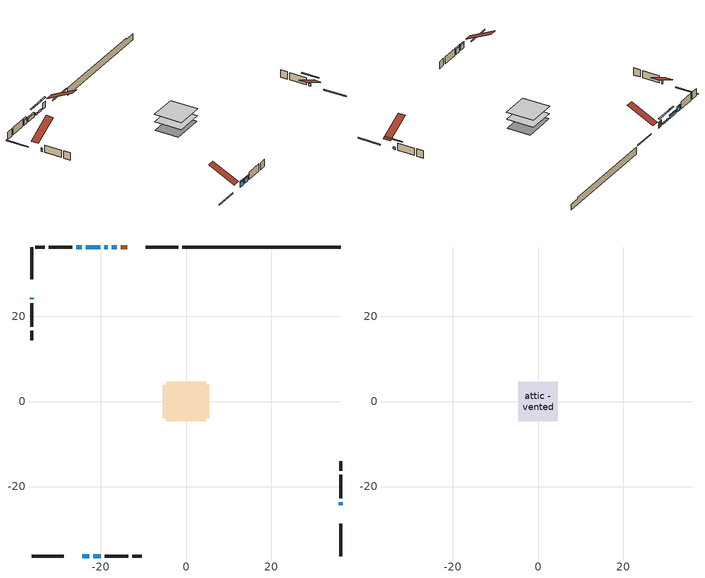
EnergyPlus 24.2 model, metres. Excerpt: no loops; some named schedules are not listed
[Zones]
conditioned space
 floor adiabatic (AdiabaticFloorConstruction): -4.59,-4.59 -4.59,4.59 4.59,4.59 4.59,-4.59 z0.61
 floor foundation (Slab1 construction): -5.41,-3.9 -5.41,3.9 5.41,3.9 5.41,-3.9 z-1.8
 wall outside (RimJoist1 construction): -1.85,36.32 -9.49,36.32 / -36.32,-36.32 -28.69,-36.32 / -36.32,36.32 -36.32,28.69 / 36.32,-36.32 36.32,-28.69 z0.61:0.91
 wall outside (AdiabaticWallConstruction 1): -13.78,36.32 -15.3,36.32 z0.61:2.64
 wall outside (AdiabaticWallConstruction): -36.32,24.4 -36.32,24.01 z0.61:1.83; -16.23,36.32 -17.45,36.32 / -18.38,36.32 -19.19,36.32 z0.61:1.22; -24.4,-36.32 -22.7,-36.32 / -21.77,-36.32 -20.04,-36.32 / -24.55,36.32 -25.77,36.32 z0.61:2.31; -20.12,36.32 -23.62,36.32 z0.61:1.68; 36.32,-24.4 36.32,-23.64 z0.61:1.43
 wall outside (Wall1 construction): -26.7,36.32 -32.23,36.32 / -19.12,-36.32 -13.59,-36.32 / -36.32,23.08 -36.32,17.56 / 36.32,-22.71 36.32,-17.19 z0.61:3.05
 wall outside (Wall2 construction): -33.15,36.32 -35.39,36.32 / -12.66,-36.32 -10.42,-36.32 / -36.32,16.63 -36.32,14.39 / 36.32,-16.26 36.32,-14.02 z0.61:3.05
 wall foundation (FoundationWall1 construction): -0.92,36.32,-1.8 -0.92,36.32,0.61 32.6,36.32,0.61 32.6,36.32,0.11 36.32,36.32,0.11 36.32,36.32,-1.8
 window (WindowConstruction 4): -36.32,24.4 -36.32,24.01 z0.61:1.83
 window (WindowConstruction 6): -16.23,36.32 -17.45,36.32 z0.61:1.22
 window (WindowConstruction 7): -18.38,36.32 -19.19,36.32 z0.61:1.22
 window (WindowConstruction): -24.4,-36.32 -22.7,-36.32 z0.61:2.31
 window (WindowConstruction 1): -21.77,-36.32 -20.05,-36.32 z0.61:2.31
 window (WindowConstruction 2): -20.12,36.32 -23.62,36.32 z0.61:1.68
 window (WindowConstruction 3): -24.55,36.32 -25.77,36.32 z0.61:2.31
 window (WindowConstruction 5): 36.32,-24.4 36.32,-23.64 z0.61:1.42
 door (Door): -13.78,36.32 -15.3,36.32 z0.61:2.64
 ceiling adiabatic (AdiabaticFloorConstruction): 4.59,-4.59 4.59,4.59 -4.59,4.59 -4.59,-4.59 z0.61
attic - vented
 floor to conditioned space (Floor1 construction Reversed): -4.59,-4.59 -4.59,4.59 4.59,4.59 4.59,-4.59 z3.05
 roof outside (Roof1 construction): -12.85,36.32,3.05 -12.85,27.63,7.39 -10.42,27.63,7.39 -10.42,36.32,3.05; -25.33,-36.32,3.05 -25.33,-27.63,7.39 -27.76,-27.63,7.39 -27.76,-36.32,3.05; -36.32,25.33,3.05 -27.63,25.33,7.39 -27.63,27.76,7.39 -36.32,27.76,3.05; 36.32,-25.33,3.05 27.63,-25.33,7.39 27.63,-27.76,7.39 36.32,-27.76,3.05
shading: -20.09,36.32 -13.59,36.32 -13.59,36.74 -20.09,36.74 z3.86; -21.83,36.32 -15.74,36.32 -15.74,36.74 -21.83,36.74 z3.86; -22.5,-36.32 -24.6,-36.32 -24.6,-36.74 -22.5,-36.74 z2.51; -19.84,-36.32 -21.97,-36.32 -21.97,-36.74 -19.84,-36.74 z2.51; -23.83,36.32 -19.92,36.32 -19.92,36.74 -23.83,36.74 z1.88; -25.97,36.32 -24.35,36.32 -24.35,36.74 -25.97,36.74 z2.51; 36.32,-21 36.32,-27.04 36.74,-27.04 36.74,-21 z4.06
[Building]
Building 1: Terrain=Suburbs
[Site:Location]
Quebec Intl AP_QC: Latitude {deg}=46.8; Longitude {deg}=-71.38; Time Zone {hr}=-5; Elevation {m}=74; Keep Site Location Information=Yes
[Site:GroundTemperature:Shallow]
0.0108218, -2.24938, -2.43038, -1.3578, 2.94801, 7.23376, 10.9493, 13.303, 13.5029, 11.5886, 7.96783, 3.81355
[Site:WaterMainsTemperature]
Calculation Method=Schedule; Temperature Schedule=mains temperature schedule
[Material] Roughness=Rough; Thermal Absorptance=0.9
Name | Thickness {m} | Conductivity {W/m-K} | Density {kg/m3} | Specific Heat {J/kg-K} | Solar Absorptance | Visible Absorptance
asphalt or fiberglass shingles | 0.00635 | 0.162714 | 1121.4 | 1465.45 | 0.4 | 0.4
ceiling loosefill ins | 0.0846667 | 0.0480833 | 16.02 | 1046.75 | 0.7 | 0.7
ceiling stud and cavity | 0.1397 | 0.0844912 | 65.682 | 1177.47 | 0.7 | 0.7
concrete 4.0 in. | 0.1016 | 1.803125 | 2242.8 | 837.4 | 0.7 | 0.7
concrete 8.0 in. | 0.2032 | 1.803125 | 2242.8 | 837.4 | 0.7 | 0.7
door material | 0.04445 | 0.0451087 | 512.64 | 1214.23 | 0.7 | 0.7
exterior vertical ins | 0.00176995 | 0.029427 | 32.04 | 1214.23 | 0.7 | 0.7
floor covering | 0.0127 | 0.0433444 | 54.468 | 1339.84 | 0.6 | 0.6
floor rigid ins; wall rigid ins | 0.512978 | 0.029427 | 32.04 | 1214.23 | 0.7 | 0.7
floor stud and cavity | 0.1397 | 1.75129 | 37.0049 | 1207.88 | 0.7 | 0.7
furniture material conditioned space 1 | 0.1524 | 0.115458 | 640.8 | 1214.23 | 0.6 | 0.6
gypsum board | 0.0127 | 0.160291 | 801 | 837.4 | 0.6 | 0.6
gypsum board 1 | 0.0127 | 0.160291 | 801 | 837.4 | 0.7 | 0.7
osb sheathing 0.5 in. | 0.0127 | 0.115458 | 512.64 | 1214.23 | 0.7 | 0.7
osb sheathing 0.75 in. | 0.01905 | 0.115458 | 512.64 | 1214.23 | 0.7 | 0.7
osb sheathing 2.0 in. | 0.0508 | 0.115458 | 512.64 | 1214.23 | 0.7 | 0.7
rim joist rigid ins | 0.051816 | 0.029427 | 32.04 | 1214.23 | 0.7 | 0.7
rim joist stud and cavity | 0.0508 | 0.275866 | 125.044 | 1163.47 | 0.6 | 0.6
wall stud and cavity | 0.1397 | 0.0744261 | 139.0536 | 1170.24 | 0.7 | 0.7
wall stud and cavity 1 | 0.1397 | 0.0867086 | 139.0536 | 1170.24 | 0.7 | 0.7
wall stud and cavity 2 | 0.0889 | 0.380278 | 52.3479 | 1209.89 | 0.7 | 0.7
wall stud and cavity 3 | 0.0889 | 0.391764 | 83.0341 | 1211.67 | 0.7 | 0.7
wood siding | 0.0254 | 0.102417 | 544.68 | 1172.36 | 0.4 | 0.4
wood siding 1; wood siding 2; wood siding 3 | 0.0254 | 0.102417 | 544.68 | 1172.36 | 0.7 | 0.7
[WindowMaterial:SimpleGlazingSystem]
Name | U-Factor {W/m2-K} | Solar Heat Gain Coefficient
WindowMaterial | 2.79301 | 0.64
WindowMaterial 1 | 2.78449 | 0.59
WindowMaterial 2 | 2.78279 | 0.59
WindowMaterial 3 | 2.78903 | 0.62
WindowMaterial 4 | 2.992306 | 0.59
WindowMaterial 5 | 2.76689 | 0.47
WindowMaterial 6 | 2.76916 | 0.49
WindowMaterial 7 | 2.76064 | 0.45
[Construction]
AdiabaticFloorConstruction: floor stud and cavity, floor rigid ins, osb sheathing 0.75 in., floor covering
AdiabaticWallConstruction: wood siding 2, wall rigid ins, wall stud and cavity 2, gypsum board
AdiabaticWallConstruction 1: wood siding 3, wall rigid ins, wall stud and cavity 2, gypsum board
Door: door material
Floor1 construction Reversed: gypsum board, ceiling stud and cavity, ceiling loosefill ins
FoundationWall1 construction: concrete 8.0 in., gypsum board 1
furniture construction conditioned space 1: furniture material conditioned space 1
PartitionWallConstruction: gypsum board, wall stud and cavity 3, gypsum board
RimJoist1 construction: wood siding 1, rim joist rigid ins, osb sheathing 2.0 in., rim joist stud and cavity
Roof1 construction: asphalt or fiberglass shingles
Slab1 construction: concrete 4.0 in.
Wall1 construction: wood siding, osb sheathing 0.5 in., wall stud and cavity, gypsum board
Wall2 construction: wood siding, osb sheathing 0.5 in., wall stud and cavity 1, gypsum board
WindowConstruction: WindowMaterial
WindowConstruction 1: WindowMaterial 1
WindowConstruction 2: WindowMaterial 2
WindowConstruction 3: WindowMaterial 3
WindowConstruction 4: WindowMaterial 4
WindowConstruction 5: WindowMaterial 5
WindowConstruction 6: WindowMaterial 6
WindowConstruction 7: WindowMaterial 7
[Zone] Multiplier=1; Part of Total Floor Area=Yes
Name | Volume {m3}
attic - vented | 57.8241
conditioned space | 426.3
[Space]
Name | Zone | Volume {m3}
attic - vented 1 | attic - vented | 57.8241
conditioned space 1 | conditioned space | 426.3
[ZoneInfiltration:EffectiveLeakageArea]
infil attic - vented 1: Zone or Space=attic - vented 1; Schedule=Always On Discrete; Effective Air Leakage Area {cm2}=3117.42; Stack Coefficient=0.000302144; Wind Coefficient=1.17443e-05
[ZoneMixing]
whole house fan mix: Zone or Space=attic - vented; Schedule=Always On Continuous; Design Flow Rate Calculation Method=Flow/Zone; Design Flow Rate {m3/s}=0; Source Zone or Space=conditioned space
[SurfaceProperty:ExposedFoundationPerimeter]
Slab1: Exposed Perimeter Calculation Method=TotalExposedPerimeter; Total Exposed Perimeter {m}=37.248
[InternalMass] Zone or ZoneList=conditioned space; Space or SpaceList=conditioned space 1
Name | Construction | Surface Area {m2}
furniture mass conditioned space 1 | furniture construction conditioned space 1 | 67.5319
partition wall mass | PartitionWallConstruction | 168.83
[Lights]
interior lighting: Zone or ZoneList or Space or SpaceList=conditioned space 1; Schedule=interior lighting schedule; Design Level Calculation Method=LightingLevel; Lighting Level {W}=343.2; Return Air Fraction=0; Fraction Radiant=0.6; Fraction Visible=0.2; Fraction Replaceable=1
[People]
occupants: Zone or ZoneList or Space or SpaceList=conditioned space 1; Number of People Schedule=occupants schedule; Number of People Calculation Method=People; Number of People=3; Fraction Radiant=0.314171; Sensible Heat Fraction=0.56303; Activity Level Schedule=occupants activity schedule; Carbon Dioxide Generation Rate {m3/s-W}=0; Enable ASHRAE 55 Comfort Warnings=No; Mean Radiant Temperature Calculation Type=EnclosureAveraged
[ElectricEquipment] Zone or ZoneList or Space or SpaceList=conditioned space 1; Design Level Calculation Method=EquipmentLevel
Name | Schedule | Design Level {W} | Fraction Latent | Fraction Radiant | Fraction Lost
clothes dryer | clothes dryer schedule | 140.772 | 0.015 | 0.081 | 0.85
clothes washer | clothes washer schedule | 32.1985 | 0.03 | 0.162 | 0.7
cooking range | cooking range schedule | 215.147 | 0.08 | 0.432 | 0.2
dishwasher | dishwasher schedule | 66.8632 | 0.3 | 0.18 | 0.4
fridge | fridge schedule | 72.9452 | 0 | 0.6 | 0
mech vent bath fan 0 | mech vent bath fan 0 schedule | 50.2 | 0 | 0 | 1
mech vent bath fan 1 | mech vent bath fan 1 schedule | 50.2 | 0 | 0 | 1
mech vent house fan | mech vent house fan schedule | 0 | 0 | 0 | 1
mech vent house fan cfis | mech vent house fan cfis schedule | 0 | 0 | 0 | 0
mech vent range fan 0 | mech vent range fan 0 schedule | 57 | 0 | 0 | 1
misc plug loads | misc plug loads schedule | 494.7 | 0.045 | 0.513 | 0.1
whole house fan | Always On Discrete | 0 | 0 | 0 | 1
[OtherEquipment] Zone or ZoneList or Space or SpaceList=conditioned space 1; Design Level Calculation Method=EquipmentLevel
Name | Fuel Type | Schedule | Design Level {W} | Fraction Latent | Fraction Radiant | Fraction Lost
clothes dryer 1 | Electricity | clothes dryer schedule | 0 | 0.015 | 0.081 | 0.85
cooking range 1 | Electricity | cooking range schedule | 0 | 0.08 | 0.432 | 0.2
general water use latent | None | general water use schedule | 62.594 | 1 | 0 | 0
general water use sensible | None | general water use schedule | -61.6891 | 0 | 0.6 | 0
mech vent house fan latent load | None | Always On Discrete | 0 | 1 | 0 | 0
mech vent house fan sensible load | None | Always On Discrete | 0 | 0 | 0 | 0
water heater energy adjustment1 | Electricity | Always On Discrete | 0.01 | 0 | 0 | 1
[ZoneInfiltration:DesignFlowRate] Zone or ZoneList or Space or SpaceList=conditioned space 1; Schedule=Always On Discrete; Design Flow Rate Calculation Method=Flow/Zone; Design Flow Rate {m3/s}=0
infil flow; natural vent flow; whole house fan flow
[ZoneControl:Thermostat]
conditioned space Thermostat: Zone or ZoneList=conditioned space; Control Type Schedule=conditioned space Thermostat Schedule; Control 1=conditioned space temperature setpoint; Temperature Difference Between Cutout And Setpoint {deltaC}=0
[ZoneHVAC:Baseboard:Convective:Electric]
electric baseboard: Availability Schedule=Always On Discrete; Heating Design Capacity {W}=11003.9; Efficiency=1
[Zone equipment]
conditioned space: electric baseboard
[Foundation:Kiva]
Foundation Kiva 1: Initial Indoor Air Temperature {C}=18; Wall Height Above Grade {m}=0.609996; Wall Depth Below Slab {m}=0.2032; Custom Block Material Name 1=exterior vertical ins; Custom Block Depth 1 {m}=2.40999; Custom Block X Position 1 {m}=0.2159; Custom Block Z Position 1 {m}=0
[Foundation:Kiva:Settings]
Soil Conductivity {W/m-K}=0.849921; Soil Density {kg/m3}=1842.3; Soil Specific Heat {J/kg-K}=418.7; Ground Solar Absorptivity=0.9; Ground Thermal Absorptivity=0.9; Ground Surface Roughness {m}=0.03; Far-Field Width {m}=40; Deep-Ground Boundary Condition=ZeroFlux; Deep-Ground Depth {m}=40; Minimum Cell Dimension {m}=0.2; Maximum Cell Growth Coefficient=3; Simulation Timestep=Timestep
[Exterior:Lights]
exterior lighting: Schedule=exterior lighting schedule; Design Level {W}=75.6
[EnergyManagementSystem:GlobalVariable]
infil_program_Qfan
infil_program_Qinf
natural_vent_program_Qnv
natural_vent_program_Qwhf
[EnergyManagementSystem:Sensor]
Name | Output:Variable or Output:Meter Index Key | Output:Variable or Output:Meter
airflow_gain | infil flow | Infiltration Sensible Heat Gain Energy
airflow_gain_1 | natural vent flow | Infiltration Sensible Heat Gain Energy
airflow_gain_2 | whole house fan flow | Infiltration Sensible Heat Gain Energy
airflow_loss | infil flow | Infiltration Sensible Heat Loss Energy
airflow_loss_1 | natural vent flow | Infiltration Sensible Heat Loss Energy
airflow_loss_2 | whole house fan flow | Infiltration Sensible Heat Loss Energy
clg_load_cond |  | Cooling:EnergyTransfer:Zone:CONDITIONED SPACE
clg_sp_s; clg_sp_s_1 | cooling setpoint | Schedule Value
clothes_dryer_exhaust_0_sch_s | clothes dryer exhaust 0 schedule | Schedule Value
conditioned_space_clg_unmet_s | conditioned space | Zone Cooling Setpoint Not Met Time
conditioned_space_htg_unmet_s | conditioned space | Zone Heating Setpoint Not Met Time
cool_season | cooling season schedule | Schedule Value
fridge_tin_s | conditioned space | Zone Mean Air Temperature
htg_load_cond |  | Heating:EnergyTransfer:Zone:CONDITIONED SPACE
htg_sp_s; htg_sp_s_1 | heating setpoint | Schedule Value
ig_ee_conv | clothes dryer | Electric Equipment Convective Heating Energy
ig_ee_conv_2 | cooking range | Electric Equipment Convective Heating Energy
ig_ee_conv_4 | fridge | Electric Equipment Convective Heating Energy
ig_ee_conv_5 | misc plug loads | Electric Equipment Convective Heating Energy
ig_ee_conv_6 | whole house fan | Electric Equipment Convective Heating Energy
ig_ee_rad | clothes dryer | Electric Equipment Radiant Heating Energy
ig_ee_rad_2 | cooking range | Electric Equipment Radiant Heating Energy
ig_ee_rad_4 | fridge | Electric Equipment Radiant Heating Energy
ig_ee_rad_5 | misc plug loads | Electric Equipment Radiant Heating Energy
ig_ee_rad_6 | whole house fan | Electric Equipment Radiant Heating Energy
ig_lgt_conv | interior lighting | Lights Convective Heating Energy
ig_lgt_rad | interior lighting | Lights Radiant Heating Energy
ig_lgt_vis | interior lighting | Lights Visible Radiation Heating Energy
ig_oe_conv | clothes dryer 1 | Other Equipment Convective Heating Energy
ig_oe_conv_1 | cooking range 1 | Other Equipment Convective Heating Energy
ig_oe_conv_2 | general water use latent | Other Equipment Convective Heating Energy
ig_oe_conv_3 | general water use sensible | Other Equipment Convective Heating Energy
ig_oe_conv_4 | water heater energy adjustment1 | Other Equipment Convective Heating Energy
ig_oe_rad | clothes dryer 1 | Other Equipment Radiant Heating Energy
ig_oe_rad_1 | cooking range 1 | Other Equipment Radiant Heating Energy
ig_oe_rad_2 | general water use latent | Other Equipment Radiant Heating Energy
ig_oe_rad_3 | general water use sensible | Other Equipment Radiant Heating Energy
ig_oe_rad_4 | water heater energy adjustment1 | Other Equipment Radiant Heating Energy
ig_ppl_conv | occupants | People Convective Heating Energy
ig_ppl_rad | occupants | People Radiant Heating Energy
im_conv | furniture mass conditioned space 1 | Surface Inside Face Convection Heat Gain Energy
im_conv_1 | partition wall mass | Surface Inside Face Convection Heat Gain Energy
im_ig | furniture mass conditioned space 1 | Surface Inside Face Internal Gains Radiation Heat Gain Energy
im_ig_1 | partition wall mass | Surface Inside Face Internal Gains Radiation Heat Gain Energy
im_lgt | furniture mass conditioned space 1 | Surface Inside Face Lights Radiation Heat Gain Energy
im_lgt_1 | partition wall mass | Surface Inside Face Lights Radiation Heat Gain Energy
im_sol | furniture mass conditioned space 1 | Surface Inside Face Solar Radiation Heat Gain Energy
im_sol_1 | partition wall mass | Surface Inside Face Solar Radiation Heat Gain Energy
im_surf | furniture mass conditioned space 1 | Surface Inside Face Net Surface Thermal Radiation Heat Gain Energy
im_surf_1 | partition wall mass | Surface Inside Face Net Surface Thermal Radiation Heat Gain Energy
mech_vent_bath_fan_0_sch_s | mech vent bath fan 0 schedule | Schedule Value
mech_vent_bath_fan_1_sch_s | mech vent bath fan 1 schedule | Schedule Value
mech_vent_range_fan_0_sch_s | mech vent range fan 0 schedule | Schedule Value
mv_conv | mech vent bath fan 0 | Electric Equipment Convective Heating Energy
mv_conv_1 | mech vent bath fan 1 | Electric Equipment Convective Heating Energy
mv_conv_2 | mech vent house fan | Electric Equipment Convective Heating Energy
mv_conv_3 | mech vent house fan cfis | Electric Equipment Convective Heating Energy
mv_conv_4 | mech vent range fan 0 | Electric Equipment Convective Heating Energy
mv_conv_5 | mech vent house fan latent load | Other Equipment Convective Heating Energy
mv_conv_6 | mech vent house fan sensible load | Other Equipment Convective Heating Energy
mv_rad | mech vent bath fan 0 | Electric Equipment Radiant Heating Energy
mv_rad_1 | mech vent bath fan 1 | Electric Equipment Radiant Heating Energy
mv_rad_2 | mech vent house fan | Electric Equipment Radiant Heating Energy
mv_rad_3 | mech vent house fan cfis | Electric Equipment Radiant Heating Energy
mv_rad_4 | mech vent range fan 0 | Electric Equipment Radiant Heating Energy
mv_rad_5 | mech vent house fan latent load | Other Equipment Radiant Heating Energy
mv_rad_6 | mech vent house fan sensible load | Other Equipment Radiant Heating Energy
natural_vent_s | natural vent schedule | Schedule Value
out_pb_s |  | Site Outdoor Air Barometric Pressure
out_wt_s |  | Site Outdoor Air Humidity Ratio
site_vw_s |  | Site Wind Speed
ss_back_out | Window1 | Surface Window Shortwave from Zone Back Out Window Heat Transfer Rate
ss_back_out_1 | Window10 | Surface Window Shortwave from Zone Back Out Window Heat Transfer Rate
ss_back_out_2 | Window11 | Surface Window Shortwave from Zone Back Out Window Heat Transfer Rate
ss_back_out_3 | Window2 | Surface Window Shortwave from Zone Back Out Window Heat Transfer Rate
ss_back_out_4 | Window3 | Surface Window Shortwave from Zone Back Out Window Heat Transfer Rate
ss_back_out_5 | Window5 | Surface Window Shortwave from Zone Back Out Window Heat Transfer Rate
ss_back_out_6 | Window8 | Surface Window Shortwave from Zone Back Out Window Heat Transfer Rate
ss_back_out_7 | Window9 | Surface Window Shortwave from Zone Back Out Window Heat Transfer Rate
ss_conv | Door1 | Surface Inside Face Convection Heat Gain Energy
ss_conv_1 | Window1 | Surface Inside Face Convection Heat Gain Energy
ss_conv_2 | Window10 | Surface Inside Face Convection Heat Gain Energy
ss_conv_3 | Window11 | Surface Inside Face Convection Heat Gain Energy
ss_conv_4 | Window2 | Surface Inside Face Convection Heat Gain Energy
ss_conv_5 | Window3 | Surface Inside Face Convection Heat Gain Energy
ss_conv_6 | Window5 | Surface Inside Face Convection Heat Gain Energy
ss_conv_7 | Window8 | Surface Inside Face Convection Heat Gain Energy
ss_conv_8 | Window9 | Surface Inside Face Convection Heat Gain Energy
ss_ig | Door1 | Surface Inside Face Internal Gains Radiation Heat Gain Energy
ss_ig_1 | Window1 | Surface Inside Face Internal Gains Radiation Heat Gain Energy
ss_ig_2 | Window10 | Surface Inside Face Internal Gains Radiation Heat Gain Energy
ss_ig_3 | Window11 | Surface Inside Face Internal Gains Radiation Heat Gain Energy
ss_ig_4 | Window2 | Surface Inside Face Internal Gains Radiation Heat Gain Energy
ss_ig_5 | Window3 | Surface Inside Face Internal Gains Radiation Heat Gain Energy
ss_ig_6 | Window5 | Surface Inside Face Internal Gains Radiation Heat Gain Energy
ss_ig_7 | Window8 | Surface Inside Face Internal Gains Radiation Heat Gain Energy
ss_ig_8 | Window9 | Surface Inside Face Internal Gains Radiation Heat Gain Energy
ss_lgt | Door1 | Surface Inside Face Lights Radiation Heat Gain Energy
ss_sol | Door1 | Surface Inside Face Solar Radiation Heat Gain Energy
ss_surf | Door1 | Surface Inside Face Net Surface Thermal Radiation Heat Gain Energy
ss_surf_1 | Window1 | Surface Inside Face Net Surface Thermal Radiation Heat Gain Energy
ss_surf_2 | Window10 | Surface Inside Face Net Surface Thermal Radiation Heat Gain Energy
ss_surf_3 | Window11 | Surface Inside Face Net Surface Thermal Radiation Heat Gain Energy
ss_surf_4 | Window2 | Surface Inside Face Net Surface Thermal Radiation Heat Gain Energy
ss_surf_5 | Window3 | Surface Inside Face Net Surface Thermal Radiation Heat Gain Energy
ss_surf_6 | Window5 | Surface Inside Face Net Surface Thermal Radiation Heat Gain Energy
ss_surf_7 | Window8 | Surface Inside Face Net Surface Thermal Radiation Heat Gain Energy
ss_surf_8 | Window9 | Surface Inside Face Net Surface Thermal Radiation Heat Gain Energy
ss_trans_in | Window1 | Surface Window Transmitted Solar Radiation Rate
ss_trans_in_1 | Window10 | Surface Window Transmitted Solar Radiation Rate
ss_trans_in_2 | Window11 | Surface Window Transmitted Solar Radiation Rate
ss_trans_in_3 | Window2 | Surface Window Transmitted Solar Radiation Rate
ss_trans_in_4 | Window3 | Surface Window Transmitted Solar Radiation Rate
ss_trans_in_5 | Window5 | Surface Window Transmitted Solar Radiation Rate
ss_trans_in_6 | Window8 | Surface Window Transmitted Solar Radiation Rate
ss_trans_in_7 | Window9 | Surface Window Transmitted Solar Radiation Rate
ss_trans_out | Window1 | Surface Inside Face Initial Transmitted Diffuse Transmitted Out Window Solar Radiation Rate
ss_trans_out_1 | Window10 | Surface Inside Face Initial Transmitted Diffuse Transmitted Out Window Solar Radiation Rate
ss_trans_out_2 | Window11 | Surface Inside Face Initial Transmitted Diffuse Transmitted Out Window Solar Radiation Rate
ss_trans_out_3 | Window2 | Surface Inside Face Initial Transmitted Diffuse Transmitted Out Window Solar Radiation Rate
ss_trans_out_4 | Window3 | Surface Inside Face Initial Transmitted Diffuse Transmitted Out Window Solar Radiation Rate
ss_trans_out_5 | Window5 | Surface Inside Face Initial Transmitted Diffuse Transmitted Out Window Solar Radiation Rate
ss_trans_out_6 | Window8 | Surface Inside Face Initial Transmitted Diffuse Transmitted Out Window Solar Radiation Rate
ss_trans_out_7 | Window9 | Surface Inside Face Initial Transmitted Diffuse Transmitted Out Window Solar Radiation Rate
s_conv | Floor1 | Surface Inside Face Convection Heat Gain Energy
s_conv_1 | FoundationWall1 | Surface Inside Face Convection Heat Gain Energy
s_conv_10 | Wall1:180 | Surface Inside Face Convection Heat Gain Energy
s_conv_11 | Wall1:270 | Surface Inside Face Convection Heat Gain Energy
s_conv_12 | Wall1:90 | Surface Inside Face Convection Heat Gain Energy
s_conv_13 | Wall2:0 | Surface Inside Face Convection Heat Gain Energy
s_conv_14 | Wall2:180 | Surface Inside Face Convection Heat Gain Energy
s_conv_15 | Wall2:270 | Surface Inside Face Convection Heat Gain Energy
s_conv_16 | Wall2:90 | Surface Inside Face Convection Heat Gain Energy
s_conv_2 | inferred conditioned ceiling | Surface Inside Face Convection Heat Gain Energy
s_conv_3 | inferred conditioned floor | Surface Inside Face Convection Heat Gain Energy
s_conv_4 | RimJoist1:0 | Surface Inside Face Convection Heat Gain Energy
s_conv_5 | RimJoist1:180 | Surface Inside Face Convection Heat Gain Energy
s_conv_6 | RimJoist1:270 | Surface Inside Face Convection Heat Gain Energy
s_conv_7 | RimJoist1:90 | Surface Inside Face Convection Heat Gain Energy
s_conv_8 | Slab1 | Surface Inside Face Convection Heat Gain Energy
s_conv_9 | Wall1:0 | Surface Inside Face Convection Heat Gain Energy
s_ig | Floor1 | Surface Inside Face Internal Gains Radiation Heat Gain Energy
s_ig_1 | FoundationWall1 | Surface Inside Face Internal Gains Radiation Heat Gain Energy
s_ig_10 | Wall1:180 | Surface Inside Face Internal Gains Radiation Heat Gain Energy
s_ig_11 | Wall1:270 | Surface Inside Face Internal Gains Radiation Heat Gain Energy
s_ig_12 | Wall1:90 | Surface Inside Face Internal Gains Radiation Heat Gain Energy
s_ig_13 | Wall2:0 | Surface Inside Face Internal Gains Radiation Heat Gain Energy
s_ig_14 | Wall2:180 | Surface Inside Face Internal Gains Radiation Heat Gain Energy
s_ig_15 | Wall2:270 | Surface Inside Face Internal Gains Radiation Heat Gain Energy
s_ig_16 | Wall2:90 | Surface Inside Face Internal Gains Radiation Heat Gain Energy
s_ig_2 | inferred conditioned ceiling | Surface Inside Face Internal Gains Radiation Heat Gain Energy
s_ig_3 | inferred conditioned floor | Surface Inside Face Internal Gains Radiation Heat Gain Energy
s_ig_4 | RimJoist1:0 | Surface Inside Face Internal Gains Radiation Heat Gain Energy
s_ig_5 | RimJoist1:180 | Surface Inside Face Internal Gains Radiation Heat Gain Energy
s_ig_6 | RimJoist1:270 | Surface Inside Face Internal Gains Radiation Heat Gain Energy
s_ig_7 | RimJoist1:90 | Surface Inside Face Internal Gains Radiation Heat Gain Energy
s_ig_8 | Slab1 | Surface Inside Face Internal Gains Radiation Heat Gain Energy
s_ig_9 | Wall1:0 | Surface Inside Face Internal Gains Radiation Heat Gain Energy
s_lgt | Floor1 | Surface Inside Face Lights Radiation Heat Gain Energy
s_lgt_1 | FoundationWall1 | Surface Inside Face Lights Radiation Heat Gain Energy
s_lgt_10 | Wall1:180 | Surface Inside Face Lights Radiation Heat Gain Energy
s_lgt_11 | Wall1:270 | Surface Inside Face Lights Radiation Heat Gain Energy
s_lgt_12 | Wall1:90 | Surface Inside Face Lights Radiation Heat Gain Energy
s_lgt_13 | Wall2:0 | Surface Inside Face Lights Radiation Heat Gain Energy
s_lgt_14 | Wall2:180 | Surface Inside Face Lights Radiation Heat Gain Energy
s_lgt_15 | Wall2:270 | Surface Inside Face Lights Radiation Heat Gain Energy
s_lgt_16 | Wall2:90 | Surface Inside Face Lights Radiation Heat Gain Energy
s_lgt_2 | inferred conditioned ceiling | Surface Inside Face Lights Radiation Heat Gain Energy
